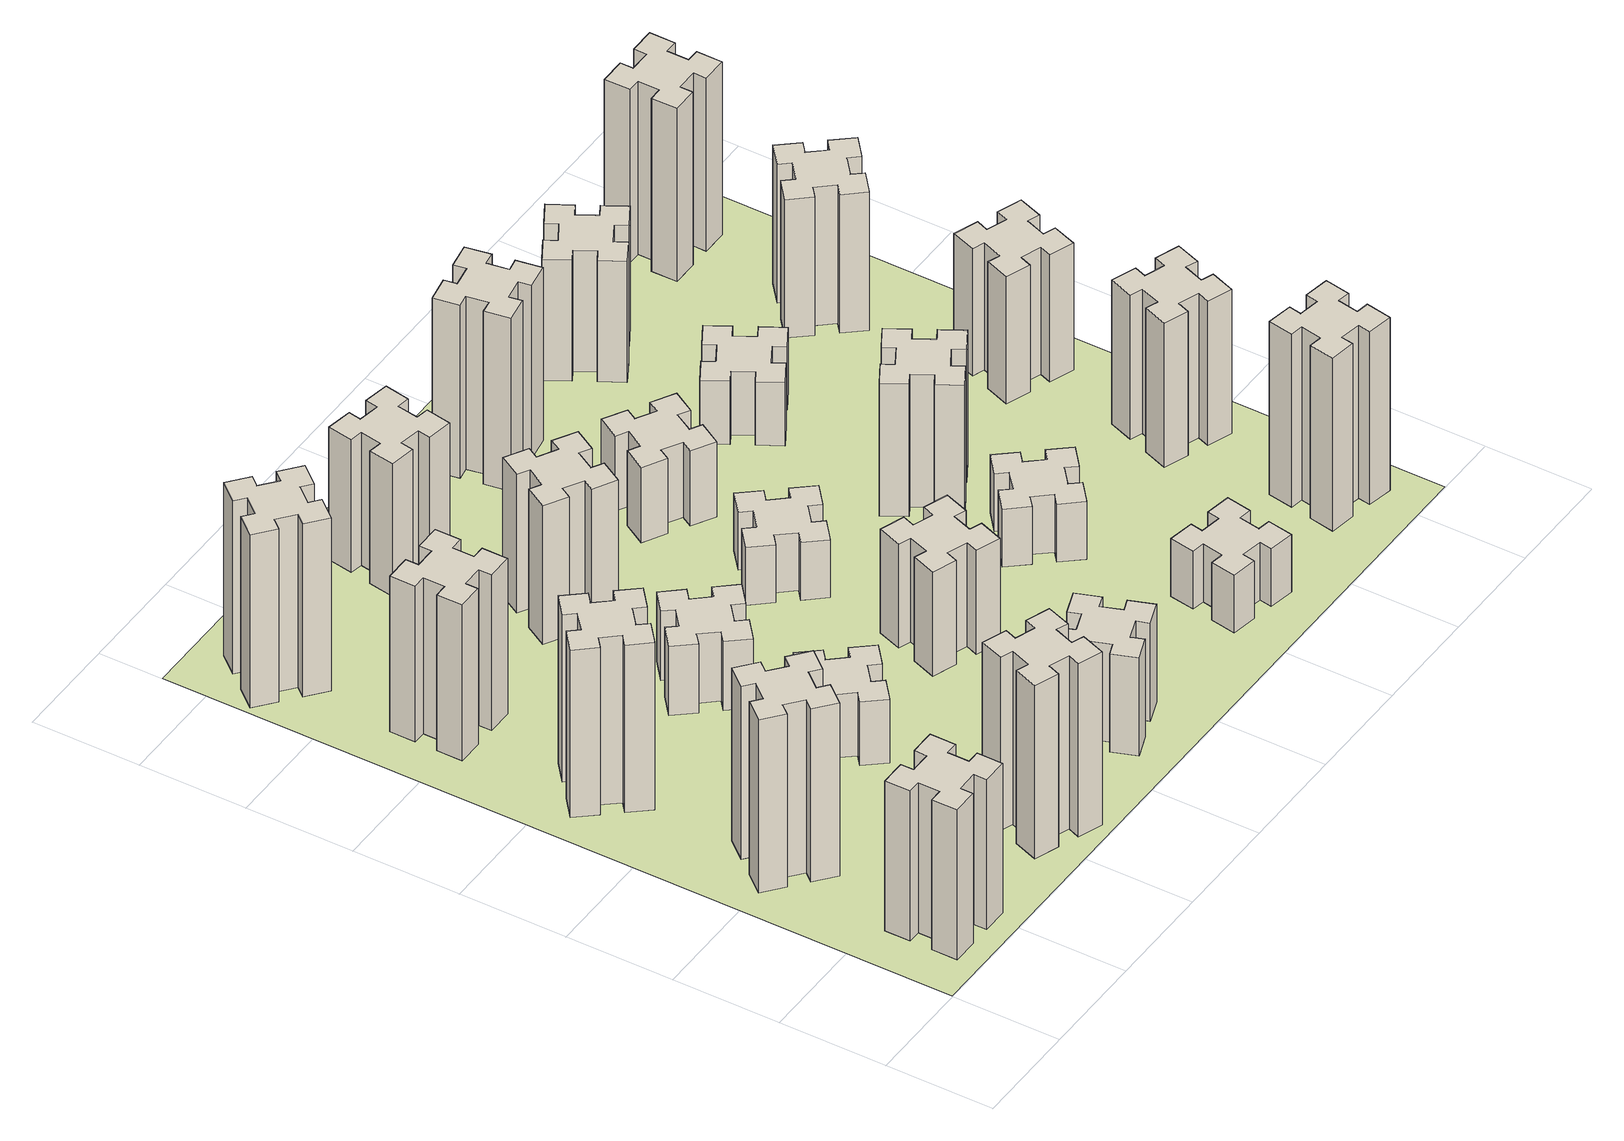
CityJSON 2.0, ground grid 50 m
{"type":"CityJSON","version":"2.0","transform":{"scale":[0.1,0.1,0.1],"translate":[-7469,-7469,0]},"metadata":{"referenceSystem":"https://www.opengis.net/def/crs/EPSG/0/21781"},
"CityObjects":{
"building1":{"type":"Building","attributes":{"class":"1000","function":"1000","usage":"1000","yearOfConstruction":2016,"roofType":"1000","measuredHeight":78,"storeysAboveGround":30,"storeysBelowGround":0},"geometry":[{"type":"Solid","lod":"1","boundaries":[[[[0,1,2,3,4,5,6,7,8,9,10,11,12,13,14,15,16,17,18,19]],[[17,16,20,21]],[[16,15,22,20]],[[15,14,23,22]],[[14,13,24,23]],[[13,12,25,24]],[[12,11,26,25]],[[11,10,27,26]],[[10,9,28,27]],[[9,8,29,28]],[[8,7,30,29]],[[7,6,31,30]],[[6,5,32,31]],[[5,4,33,32]],[[4,3,34,33]],[[3,2,35,34]],[[2,1,36,35]],[[1,0,37,36]],[[0,19,38,37]],[[19,18,39,38]],[[18,17,21,39]],[[24,25,26,27,28,29,30,31,32,33,34,35,36,37,38,39,21,20,22,23]]]]}]},
"building2":{"type":"Building","attributes":{"class":"1000","function":"1000","usage":"1000","yearOfConstruction":2016,"roofType":"1000","measuredHeight":90,"storeysAboveGround":30,"storeysBelowGround":0},"geometry":[{"type":"Solid","lod":"1","boundaries":[[[[40,41,42,43,44,45,46,47,48,49,50,51,52,53,54,55,56,57,58,59]],[[57,56,60,61]],[[56,55,62,60]],[[55,54,63,62]],[[54,53,64,63]],[[53,52,65,64]],[[52,51,66,65]],[[51,50,67,66]],[[50,49,68,67]],[[49,48,69,68]],[[48,47,70,69]],[[47,46,71,70]],[[46,45,72,71]],[[45,44,73,72]],[[44,43,74,73]],[[43,42,75,74]],[[42,41,76,75]],[[41,40,77,76]],[[40,59,78,77]],[[59,58,79,78]],[[58,57,61,79]],[[64,65,66,67,68,69,70,71,72,73,74,75,76,77,78,79,61,60,62,63]]]]}]},
"building3":{"type":"Building","attributes":{"class":"1000","function":"1000","usage":"1000","yearOfConstruction":2016,"roofType":"1000","measuredHeight":87,"storeysAboveGround":30,"storeysBelowGround":0},"geometry":[{"type":"Solid","lod":"1","boundaries":[[[[80,81,82,83,84,85,86,87,88,89,90,91,92,93,94,95,96,97,98,99]],[[97,96,100,101]],[[96,95,102,100]],[[95,94,103,102]],[[94,93,104,103]],[[93,92,105,104]],[[92,91,106,105]],[[91,90,107,106]],[[90,89,108,107]],[[89,88,109,108]],[[88,87,110,109]],[[87,86,111,110]],[[86,85,112,111]],[[85,84,113,112]],[[84,83,114,113]],[[83,82,115,114]],[[82,81,116,115]],[[81,80,117,116]],[[80,99,118,117]],[[99,98,119,118]],[[98,97,101,119]],[[104,105,106,107,108,109,110,111,112,113,114,115,116,117,118,119,101,100,102,103]]]]}]},
"building4":{"type":"Building","attributes":{"class":"1000","function":"1000","usage":"1000","yearOfConstruction":2016,"roofType":"1000","measuredHeight":81,"storeysAboveGround":30,"storeysBelowGround":0},"geometry":[{"type":"Solid","lod":"1","boundaries":[[[[120,121,122,123,124,125,126,127,128,129,130,131,132,133,134,135,136,137,138,139]],[[137,136,140,141]],[[136,135,142,140]],[[135,134,143,142]],[[134,133,144,143]],[[133,132,145,144]],[[132,131,146,145]],[[131,130,147,146]],[[130,129,148,147]],[[129,128,149,148]],[[128,127,150,149]],[[127,126,151,150]],[[126,125,152,151]],[[125,124,153,152]],[[124,123,154,153]],[[123,122,155,154]],[[122,121,156,155]],[[121,120,157,156]],[[120,139,158,157]],[[139,138,159,158]],[[138,137,141,159]],[[144,145,146,147,148,149,150,151,152,153,154,155,156,157,158,159,141,140,142,143]]]]}]},
"building5":{"type":"Building","attributes":{"class":"1000","function":"1000","usage":"1000","yearOfConstruction":2016,"roofType":"1000","measuredHeight":90,"storeysAboveGround":30,"storeysBelowGround":0},"geometry":[{"type":"Solid","lod":"1","boundaries":[[[[160,161,162,163,164,165,166,167,168,169,170,171,172,173,174,175,176,177,178,179]],[[177,176,180,181]],[[176,175,182,180]],[[175,174,183,182]],[[174,173,184,183]],[[173,172,185,184]],[[172,171,186,185]],[[171,170,187,186]],[[170,169,188,187]],[[169,168,189,188]],[[168,167,190,189]],[[167,166,191,190]],[[166,165,192,191]],[[165,164,193,192]],[[164,163,194,193]],[[163,162,195,194]],[[162,161,196,195]],[[161,160,197,196]],[[160,179,198,197]],[[179,178,199,198]],[[178,177,181,199]],[[184,185,186,187,188,189,190,191,192,193,194,195,196,197,198,199,181,180,182,183]]]]}]},
"building6":{"type":"Building","attributes":{"class":"1000","function":"1000","usage":"1000","yearOfConstruction":2016,"roofType":"1000","measuredHeight":90,"storeysAboveGround":30,"storeysBelowGround":0},"geometry":[{"type":"Solid","lod":"1","boundaries":[[[[200,201,202,203,204,205,206,207,208,209,210,211,212,213,214,215,216,217,218,219]],[[217,216,220,221]],[[216,215,222,220]],[[215,214,223,222]],[[214,213,224,223]],[[213,212,225,224]],[[212,211,226,225]],[[211,210,227,226]],[[210,209,228,227]],[[209,208,229,228]],[[208,207,230,229]],[[207,206,231,230]],[[206,205,232,231]],[[205,204,233,232]],[[204,203,234,233]],[[203,202,235,234]],[[202,201,236,235]],[[201,200,237,236]],[[200,219,238,237]],[[219,218,239,238]],[[218,217,221,239]],[[224,225,226,227,228,229,230,231,232,233,234,235,236,237,238,239,221,220,222,223]]]]}]},
"building7":{"type":"Building","attributes":{"class":"1000","function":"1000","usage":"1000","yearOfConstruction":2016,"roofType":"1000","measuredHeight":33,"storeysAboveGround":30,"storeysBelowGround":0},"geometry":[{"type":"Solid","lod":"1","boundaries":[[[[240,241,242,243,244,245,246,247,248,249,250,251,252,253,254,255,256,257,258,259]],[[257,256,260,261]],[[256,255,262,260]],[[255,254,263,262]],[[254,253,264,263]],[[253,252,265,264]],[[252,251,266,265]],[[251,250,267,266]],[[250,249,268,267]],[[249,248,269,268]],[[248,247,270,269]],[[247,246,271,270]],[[246,245,272,271]],[[245,244,273,272]],[[244,243,274,273]],[[243,242,275,274]],[[242,241,276,275]],[[241,240,277,276]],[[240,259,278,277]],[[259,258,279,278]],[[258,257,261,279]],[[264,265,266,267,268,269,270,271,272,273,274,275,276,277,278,279,261,260,262,263]]]]}]},
"building8":{"type":"Building","attributes":{"class":"1000","function":"1000","usage":"1000","yearOfConstruction":2016,"roofType":"1000","measuredHeight":36,"storeysAboveGround":30,"storeysBelowGround":0},"geometry":[{"type":"Solid","lod":"1","boundaries":[[[[280,281,282,283,284,285,286,287,288,289,290,291,292,293,294,295,296,297,298,299]],[[297,296,300,301]],[[296,295,302,300]],[[295,294,303,302]],[[294,293,304,303]],[[293,292,305,304]],[[292,291,306,305]],[[291,290,307,306]],[[290,289,308,307]],[[289,288,309,308]],[[288,287,310,309]],[[287,286,311,310]],[[286,285,312,311]],[[285,284,313,312]],[[284,283,314,313]],[[283,282,315,314]],[[282,281,316,315]],[[281,280,317,316]],[[280,299,318,317]],[[299,298,319,318]],[[298,297,301,319]],[[304,305,306,307,308,309,310,311,312,313,314,315,316,317,318,319,301,300,302,303]]]]}]},
"building9":{"type":"Building","attributes":{"class":"1000","function":"1000","usage":"1000","yearOfConstruction":2016,"roofType":"1000","measuredHeight":51,"storeysAboveGround":30,"storeysBelowGround":0},"geometry":[{"type":"Solid","lod":"1","boundaries":[[[[320,321,322,323,324,325,326,327,328,329,330,331,332,333,334,335,336,337,338,339]],[[337,336,340,341]],[[336,335,342,340]],[[335,334,343,342]],[[334,333,344,343]],[[333,332,345,344]],[[332,331,346,345]],[[331,330,347,346]],[[330,329,348,347]],[[329,328,349,348]],[[328,327,350,349]],[[327,326,351,350]],[[326,325,352,351]],[[325,324,353,352]],[[324,323,354,353]],[[323,322,355,354]],[[322,321,356,355]],[[321,320,357,356]],[[320,339,358,357]],[[339,338,359,358]],[[338,337,341,359]],[[344,345,346,347,348,349,350,351,352,353,354,355,356,357,358,359,341,340,342,343]]]]}]},
"building10":{"type":"Building","attributes":{"class":"1000","function":"1000","usage":"1000","yearOfConstruction":2016,"roofType":"1000","measuredHeight":72,"storeysAboveGround":30,"storeysBelowGround":0},"geometry":[{"type":"Solid","lod":"1","boundaries":[[[[360,361,362,363,364,365,366,367,368,369,370,371,372,373,374,375,376,377,378,379]],[[377,376,380,381]],[[376,375,382,380]],[[375,374,383,382]],[[374,373,384,383]],[[373,372,385,384]],[[372,371,386,385]],[[371,370,387,386]],[[370,369,388,387]],[[369,368,389,388]],[[368,367,390,389]],[[367,366,391,390]],[[366,365,392,391]],[[365,364,393,392]],[[364,363,394,393]],[[363,362,395,394]],[[362,361,396,395]],[[361,360,397,396]],[[360,379,398,397]],[[379,378,399,398]],[[378,377,381,399]],[[384,385,386,387,388,389,390,391,392,393,394,395,396,397,398,399,381,380,382,383]]]]}]},
"building11":{"type":"Building","attributes":{"class":"1000","function":"1000","usage":"1000","yearOfConstruction":2016,"roofType":"1000","measuredHeight":69,"storeysAboveGround":30,"storeysBelowGround":0},"geometry":[{"type":"Solid","lod":"1","boundaries":[[[[400,401,402,403,404,405,406,407,408,409,410,411,412,413,414,415,416,417,418,419]],[[417,416,420,421]],[[416,415,422,420]],[[415,414,423,422]],[[414,413,424,423]],[[413,412,425,424]],[[412,411,426,425]],[[411,410,427,426]],[[410,409,428,427]],[[409,408,429,428]],[[408,407,430,429]],[[407,406,431,430]],[[406,405,432,431]],[[405,404,433,432]],[[404,403,434,433]],[[403,402,435,434]],[[402,401,436,435]],[[401,400,437,436]],[[400,419,438,437]],[[419,418,439,438]],[[418,417,421,439]],[[424,425,426,427,428,429,430,431,432,433,434,435,436,437,438,439,421,420,422,423]]]]}]},
"building12":{"type":"Building","attributes":{"class":"1000","function":"1000","usage":"1000","yearOfConstruction":2016,"roofType":"1000","measuredHeight":54,"storeysAboveGround":30,"storeysBelowGround":0},"geometry":[{"type":"Solid","lod":"1","boundaries":[[[[440,441,442,443,444,445,446,447,448,449,450,451,452,453,454,455,456,457,458,459]],[[457,456,460,461]],[[456,455,462,460]],[[455,454,463,462]],[[454,453,464,463]],[[453,452,465,464]],[[452,451,466,465]],[[451,450,467,466]],[[450,449,468,467]],[[449,448,469,468]],[[448,447,470,469]],[[447,446,471,470]],[[446,445,472,471]],[[445,444,473,472]],[[444,443,474,473]],[[443,442,475,474]],[[442,441,476,475]],[[441,440,477,476]],[[440,459,478,477]],[[459,458,479,478]],[[458,457,461,479]],[[464,465,466,467,468,469,470,471,472,473,474,475,476,477,478,479,461,460,462,463]]]]}]},
"building13":{"type":"Building","attributes":{"class":"1000","function":"1000","usage":"1000","yearOfConstruction":2016,"roofType":"1000","measuredHeight":30,"storeysAboveGround":30,"storeysBelowGround":0},"geometry":[{"type":"Solid","lod":"1","boundaries":[[[[480,481,482,483,484,485,486,487,488,489,490,491,492,493,494,495,496,497,498,499]],[[497,496,500,501]],[[496,495,502,500]],[[495,494,503,502]],[[494,493,504,503]],[[493,492,505,504]],[[492,491,506,505]],[[491,490,507,506]],[[490,489,508,507]],[[489,488,509,508]],[[488,487,510,509]],[[487,486,511,510]],[[486,485,512,511]],[[485,484,513,512]],[[484,483,514,513]],[[483,482,515,514]],[[482,481,516,515]],[[481,480,517,516]],[[480,499,518,517]],[[499,498,519,518]],[[498,497,501,519]],[[504,505,506,507,508,509,510,511,512,513,514,515,516,517,518,519,501,500,502,503]]]]}]},
"building14":{"type":"Building","attributes":{"class":"1000","function":"1000","usage":"1000","yearOfConstruction":2016,"roofType":"1000","measuredHeight":39,"storeysAboveGround":30,"storeysBelowGround":0},"geometry":[{"type":"Solid","lod":"1","boundaries":[[[[520,521,522,523,524,525,526,527,528,529,530,531,532,533,534,535,536,537,538,539]],[[537,536,540,541]],[[536,535,542,540]],[[535,534,543,542]],[[534,533,544,543]],[[533,532,545,544]],[[532,531,546,545]],[[531,530,547,546]],[[530,529,548,547]],[[529,528,549,548]],[[528,527,550,549]],[[527,526,551,550]],[[526,525,552,551]],[[525,524,553,552]],[[524,523,554,553]],[[523,522,555,554]],[[522,521,556,555]],[[521,520,557,556]],[[520,539,558,557]],[[539,538,559,558]],[[538,537,541,559]],[[544,545,546,547,548,549,550,551,552,553,554,555,556,557,558,559,541,540,542,543]]]]}]},
"building15":{"type":"Building","attributes":{"class":"1000","function":"1000","usage":"1000","yearOfConstruction":2016,"roofType":"1000","measuredHeight":30,"storeysAboveGround":30,"storeysBelowGround":0},"geometry":[{"type":"Solid","lod":"1","boundaries":[[[[560,561,562,563,564,565,566,567,568,569,570,571,572,573,574,575,576,577,578,579]],[[577,576,580,581]],[[576,575,582,580]],[[575,574,583,582]],[[574,573,584,583]],[[573,572,585,584]],[[572,571,586,585]],[[571,570,587,586]],[[570,569,588,587]],[[569,568,589,588]],[[568,567,590,589]],[[567,566,591,590]],[[566,565,592,591]],[[565,564,593,592]],[[564,563,594,593]],[[563,562,595,594]],[[562,561,596,595]],[[561,560,597,596]],[[560,579,598,597]],[[579,578,599,598]],[[578,577,581,599]],[[584,585,586,587,588,589,590,591,592,593,594,595,596,597,598,599,581,580,582,583]]]]}]},
"building16":{"type":"Building","attributes":{"class":"1000","function":"1000","usage":"1000","yearOfConstruction":2016,"roofType":"1000","measuredHeight":90,"storeysAboveGround":30,"storeysBelowGround":0},"geometry":[{"type":"Solid","lod":"1","boundaries":[[[[600,601,602,603,604,605,606,607,608,609,610,611,612,613,614,615,616,617,618,619]],[[617,616,620,621]],[[616,615,622,620]],[[615,614,623,622]],[[614,613,624,623]],[[613,612,625,624]],[[612,611,626,625]],[[611,610,627,626]],[[610,609,628,627]],[[609,608,629,628]],[[608,607,630,629]],[[607,606,631,630]],[[606,605,632,631]],[[605,604,633,632]],[[604,603,634,633]],[[603,602,635,634]],[[602,601,636,635]],[[601,600,637,636]],[[600,619,638,637]],[[619,618,639,638]],[[618,617,621,639]],[[624,625,626,627,628,629,630,631,632,633,634,635,636,637,638,639,621,620,622,623]]]]}]},
"building17":{"type":"Building","attributes":{"class":"1000","function":"1000","usage":"1000","yearOfConstruction":2016,"roofType":"1000","measuredHeight":30,"storeysAboveGround":30,"storeysBelowGround":0},"geometry":[{"type":"Solid","lod":"1","boundaries":[[[[640,641,642,643,644,645,646,647,648,649,650,651,652,653,654,655,656,657,658,659]],[[657,656,660,661]],[[656,655,662,660]],[[655,654,663,662]],[[654,653,664,663]],[[653,652,665,664]],[[652,651,666,665]],[[651,650,667,666]],[[650,649,668,667]],[[649,648,669,668]],[[648,647,670,669]],[[647,646,671,670]],[[646,645,672,671]],[[645,644,673,672]],[[644,643,674,673]],[[643,642,675,674]],[[642,641,676,675]],[[641,640,677,676]],[[640,659,678,677]],[[659,658,679,678]],[[658,657,661,679]],[[664,665,666,667,668,669,670,671,672,673,674,675,676,677,678,679,661,660,662,663]]]]}]},
"building18":{"type":"Building","attributes":{"class":"1000","function":"1000","usage":"1000","yearOfConstruction":2016,"roofType":"1000","measuredHeight":69,"storeysAboveGround":30,"storeysBelowGround":0},"geometry":[{"type":"Solid","lod":"1","boundaries":[[[[680,681,682,683,684,685,686,687,688,689,690,691,692,693,694,695,696,697,698,699]],[[697,696,700,701]],[[696,695,702,700]],[[695,694,703,702]],[[694,693,704,703]],[[693,692,705,704]],[[692,691,706,705]],[[691,690,707,706]],[[690,689,708,707]],[[689,688,709,708]],[[688,687,710,709]],[[687,686,711,710]],[[686,685,712,711]],[[685,684,713,712]],[[684,683,714,713]],[[683,682,715,714]],[[682,681,716,715]],[[681,680,717,716]],[[680,699,718,717]],[[699,698,719,718]],[[698,697,701,719]],[[704,705,706,707,708,709,710,711,712,713,714,715,716,717,718,719,701,700,702,703]]]]}]},
"building19":{"type":"Building","attributes":{"class":"1000","function":"1000","usage":"1000","yearOfConstruction":2016,"roofType":"1000","measuredHeight":33,"storeysAboveGround":30,"storeysBelowGround":0},"geometry":[{"type":"Solid","lod":"1","boundaries":[[[[720,721,722,723,724,725,726,727,728,729,730,731,732,733,734,735,736,737,738,739]],[[737,736,740,741]],[[736,735,742,740]],[[735,734,743,742]],[[734,733,744,743]],[[733,732,745,744]],[[732,731,746,745]],[[731,730,747,746]],[[730,729,748,747]],[[729,728,749,748]],[[728,727,750,749]],[[727,726,751,750]],[[726,725,752,751]],[[725,724,753,752]],[[724,723,754,753]],[[723,722,755,754]],[[722,721,756,755]],[[721,720,757,756]],[[720,739,758,757]],[[739,738,759,758]],[[738,737,741,759]],[[744,745,746,747,748,749,750,751,752,753,754,755,756,757,758,759,741,740,742,743]]]]}]},
"building20":{"type":"Building","attributes":{"class":"1000","function":"1000","usage":"1000","yearOfConstruction":2016,"roofType":"1000","measuredHeight":90,"storeysAboveGround":30,"storeysBelowGround":0},"geometry":[{"type":"Solid","lod":"1","boundaries":[[[[760,761,762,763,764,765,766,767,768,769,770,771,772,773,774,775,776,777,778,779]],[[777,776,780,781]],[[776,775,782,780]],[[775,774,783,782]],[[774,773,784,783]],[[773,772,785,784]],[[772,771,786,785]],[[771,770,787,786]],[[770,769,788,787]],[[769,768,789,788]],[[768,767,790,789]],[[767,766,791,790]],[[766,765,792,791]],[[765,764,793,792]],[[764,763,794,793]],[[763,762,795,794]],[[762,761,796,795]],[[761,760,797,796]],[[760,779,798,797]],[[779,778,799,798]],[[778,777,781,799]],[[784,785,786,787,788,789,790,791,792,793,794,795,796,797,798,799,781,780,782,783]]]]}]},
"building21":{"type":"Building","attributes":{"class":"1000","function":"1000","usage":"1000","yearOfConstruction":2016,"roofType":"1000","measuredHeight":63,"storeysAboveGround":30,"storeysBelowGround":0},"geometry":[{"type":"Solid","lod":"1","boundaries":[[[[800,801,802,803,804,805,806,807,808,809,810,811,812,813,814,815,816,817,818,819]],[[817,816,820,821]],[[816,815,822,820]],[[815,814,823,822]],[[814,813,824,823]],[[813,812,825,824]],[[812,811,826,825]],[[811,810,827,826]],[[810,809,828,827]],[[809,808,829,828]],[[808,807,830,829]],[[807,806,831,830]],[[806,805,832,831]],[[805,804,833,832]],[[804,803,834,833]],[[803,802,835,834]],[[802,801,836,835]],[[801,800,837,836]],[[800,819,838,837]],[[819,818,839,838]],[[818,817,821,839]],[[824,825,826,827,828,829,830,831,832,833,834,835,836,837,838,839,821,820,822,823]]]]}]},
"building22":{"type":"Building","attributes":{"class":"1000","function":"1000","usage":"1000","yearOfConstruction":2016,"roofType":"1000","measuredHeight":75,"storeysAboveGround":30,"storeysBelowGround":0},"geometry":[{"type":"Solid","lod":"1","boundaries":[[[[840,841,842,843,844,845,846,847,848,849,850,851,852,853,854,855,856,857,858,859]],[[857,856,860,861]],[[856,855,862,860]],[[855,854,863,862]],[[854,853,864,863]],[[853,852,865,864]],[[852,851,866,865]],[[851,850,867,866]],[[850,849,868,867]],[[849,848,869,868]],[[848,847,870,869]],[[847,846,871,870]],[[846,845,872,871]],[[845,844,873,872]],[[844,843,874,873]],[[843,842,875,874]],[[842,841,876,875]],[[841,840,877,876]],[[840,859,878,877]],[[859,858,879,878]],[[858,857,861,879]],[[864,865,866,867,868,869,870,871,872,873,874,875,876,877,878,879,861,860,862,863]]]]}]},
"building23":{"type":"Building","attributes":{"class":"1000","function":"1000","usage":"1000","yearOfConstruction":2016,"roofType":"1000","measuredHeight":66,"storeysAboveGround":30,"storeysBelowGround":0},"geometry":[{"type":"Solid","lod":"1","boundaries":[[[[880,881,882,883,884,885,886,887,888,889,890,891,892,893,894,895,896,897,898,899]],[[897,896,900,901]],[[896,895,902,900]],[[895,894,903,902]],[[894,893,904,903]],[[893,892,905,904]],[[892,891,906,905]],[[891,890,907,906]],[[890,889,908,907]],[[889,888,909,908]],[[888,887,910,909]],[[887,886,911,910]],[[886,885,912,911]],[[885,884,913,912]],[[884,883,914,913]],[[883,882,915,914]],[[882,881,916,915]],[[881,880,917,916]],[[880,899,918,917]],[[899,898,919,918]],[[898,897,901,919]],[[904,905,906,907,908,909,910,911,912,913,914,915,916,917,918,919,901,900,902,903]]]]}]},
"building24":{"type":"Building","attributes":{"class":"1000","function":"1000","usage":"1000","yearOfConstruction":2016,"roofType":"1000","measuredHeight":72,"storeysAboveGround":30,"storeysBelowGround":0},"geometry":[{"type":"Solid","lod":"1","boundaries":[[[[920,921,922,923,924,925,926,927,928,929,930,931,932,933,934,935,936,937,938,939]],[[937,936,940,941]],[[936,935,942,940]],[[935,934,943,942]],[[934,933,944,943]],[[933,932,945,944]],[[932,931,946,945]],[[931,930,947,946]],[[930,929,948,947]],[[929,928,949,948]],[[928,927,950,949]],[[927,926,951,950]],[[926,925,952,951]],[[925,924,953,952]],[[924,923,954,953]],[[923,922,955,954]],[[922,921,956,955]],[[921,920,957,956]],[[920,939,958,957]],[[939,938,959,958]],[[938,937,941,959]],[[944,945,946,947,948,949,950,951,952,953,954,955,956,957,958,959,941,940,942,943]]]]}]},
"building25":{"type":"Building","attributes":{"class":"1000","function":"1000","usage":"1000","yearOfConstruction":2016,"roofType":"1000","measuredHeight":90,"storeysAboveGround":30,"storeysBelowGround":0},"geometry":[{"type":"Solid","lod":"1","boundaries":[[[[960,961,962,963,964,965,966,967,968,969,970,971,972,973,974,975,976,977,978,979]],[[977,976,980,981]],[[976,975,982,980]],[[975,974,983,982]],[[974,973,984,983]],[[973,972,985,984]],[[972,971,986,985]],[[971,970,987,986]],[[970,969,988,987]],[[969,968,989,988]],[[968,967,990,989]],[[967,966,991,990]],[[966,965,992,991]],[[965,964,993,992]],[[964,963,994,993]],[[963,962,995,994]],[[962,961,996,995]],[[961,960,997,996]],[[960,979,998,997]],[[979,978,999,998]],[[978,977,981,999]],[[984,985,986,987,988,989,990,991,992,993,994,995,996,997,998,999,981,980,982,983]]]]}]},
"landuse1":{"type":"LandUse","attributes":{"name":"plot1","function":"1010"},"geometry":[{"type":"MultiSurface","lod":"1","boundaries":[[[1000,1001,1002,1003]]]}]}
},
"vertices":[
[265,325,0],[265,225,0],[205,225,0],[205,105,0],[325,105,0],[325,165,0],[425,165,0],[425,105,0],[545,105,0],[545,225,0],[485,225,0],[485,325,0],[545,325,0],[545,445,0],[425,445,0],[425,385,0],[325,385,0],[325,445,0],[205,445,0],[205,325,0],[325,385,780],[325,445,780],[425,385,780],[425,445,780],[545,445,780],[545,325,780],[485,325,780],[485,225,780],[545,225,780],[545,105,780],[425,105,780],[425,165,780],[325,165,780],[325,105,780],[205,105,780],[205,225,780],[265,225,780],[265,325,780],[205,325,780],[205,445,780],
[484,1067,0],[408,1132,0],[446,1178,0],[354,1255,0],[277,1163,0],[323,1124,0],[259,1048,0],[213,1086,0],[136,994,0],[228,917,0],[266,963,0],[343,899,0],[304,853,0],[396,776,0],[473,868,0],[427,906,0],[492,983,0],[538,944,0],[615,1036,0],[523,1113,0],[492,983,900],[538,944,900],[427,906,900],[473,868,900],[396,776,900],[304,853,900],[343,899,900],[266,963,900],[228,917,900],[136,994,900],[213,1086,900],[259,1048,900],[323,1124,900],[277,1163,900],[354,1255,900],[446,1178,900],[408,1132,900],[484,1067,900],[523,1113,900],[615,1036,900],
[492,1888,0],[427,1964,0],[473,2003,0],[396,2095,0],[304,2018,0],[343,1972,0],[266,1907,0],[228,1953,0],[136,1876,0],[213,1784,0],[259,1823,0],[323,1746,0],[277,1708,0],[354,1616,0],[446,1693,0],[408,1739,0],[484,1803,0],[523,1757,0],[615,1834,0],[538,1926,0],[484,1803,870],[523,1757,870],[408,1739,870],[446,1693,870],[354,1616,870],[277,1708,870],[323,1746,870],[259,1823,870],[213,1784,870],[136,1876,870],[228,1953,870],[266,1907,870],[343,1972,870],[304,2018,870],[396,2095,870],[473,2003,870],[427,1964,870],[492,1888,870],[538,1926,870],[615,1834,870],
[485,2545,0],[485,2645,0],[545,2645,0],[545,2765,0],[425,2765,0],[425,2705,0],[325,2705,0],[325,2765,0],[205,2765,0],[205,2645,0],[265,2645,0],[265,2545,0],[205,2545,0],[205,2425,0],[325,2425,0],[325,2485,0],[425,2485,0],[425,2425,0],[545,2425,0],[545,2545,0],[425,2485,810],[425,2425,810],[325,2485,810],[325,2425,810],[205,2425,810],[205,2545,810],[265,2545,810],[265,2645,810],[205,2645,810],[205,2765,810],[325,2765,810],[325,2705,810],[425,2705,810],[425,2765,810],[545,2765,810],[545,2645,810],[485,2645,810],[485,2545,810],[545,2545,810],[545,2425,810],
[1029,360,0],[995,266,0],[939,287,0],[897,174,0],[1010,133,0],[1031,189,0],[1125,155,0],[1104,99,0],[1217,57,0],[1258,170,0],[1202,191,0],[1236,285,0],[1292,264,0],[1333,377,0],[1220,418,0],[1200,362,0],[1106,396,0],[1127,452,0],[1014,493,0],[973,380,0],[1106,396,900],[1127,452,900],[1200,362,900],[1220,418,900],[1333,377,900],[1292,264,900],[1236,285,900],[1202,191,900],[1258,170,900],[1217,57,900],[1104,99,900],[1125,155,900],[1031,189,900],[1010,133,900],[897,174,900],[939,287,900],[995,266,900],[1029,360,900],[973,380,900],[1014,493,900],
[384,3387,0],[308,3452,0],[346,3498,0],[254,3575,0],[177,3483,0],[223,3444,0],[159,3368,0],[113,3406,0],[36,3314,0],[128,3237,0],[166,3283,0],[243,3219,0],[204,3173,0],[296,3096,0],[373,3188,0],[327,3226,0],[392,3303,0],[438,3264,0],[515,3356,0],[423,3433,0],[392,3303,900],[438,3264,900],[327,3226,900],[373,3188,900],[296,3096,900],[204,3173,900],[243,3219,900],[166,3283,900],[128,3237,900],[36,3314,900],[113,3406,900],[159,3368,900],[223,3444,900],[177,3483,900],[254,3575,900],[346,3498,900],[308,3452,900],[384,3387,900],[423,3433,900],[515,3356,900],
[1083,1332,0],[1006,1267,0],[968,1313,0],[876,1236,0],[953,1144,0],[999,1183,0],[1063,1106,0],[1017,1068,0],[1094,976,0],[1186,1053,0],[1148,1099,0],[1224,1163,0],[1263,1117,0],[1355,1194,0],[1278,1286,0],[1232,1248,0],[1167,1324,0],[1213,1363,0],[1136,1455,0],[1044,1378,0],[1167,1324,330],[1213,1363,330],[1232,1248,330],[1278,1286,330],[1355,1194,330],[1263,1117,330],[1224,1163,330],[1148,1099,330],[1186,1053,330],[1094,976,330],[1017,1068,330],[1063,1106,330],[999,1183,330],[953,1144,330],[876,1236,330],[968,1313,330],[1006,1267,330],[1083,1332,330],[1044,1378,330],[1136,1455,330],
[1083,1972,0],[1006,1907,0],[968,1953,0],[876,1876,0],[953,1784,0],[999,1823,0],[1063,1746,0],[1017,1708,0],[1094,1616,0],[1186,1693,0],[1148,1739,0],[1224,1803,0],[1263,1757,0],[1355,1834,0],[1278,1926,0],[1232,1888,0],[1167,1964,0],[1213,2003,0],[1136,2095,0],[1044,2018,0],[1167,1964,360],[1213,2003,360],[1232,1888,360],[1278,1926,360],[1355,1834,360],[1263,1757,360],[1224,1803,360],[1148,1739,360],[1186,1693,360],[1094,1616,360],[1017,1708,360],[1063,1746,360],[999,1823,360],[953,1784,360],[876,1876,360],[968,1953,360],[1006,1907,360],[1083,1972,360],[1044,2018,360],[1136,2095,360],
[1765,496,0],[1671,462,0],[1650,518,0],[1537,477,0],[1579,364,0],[1635,385,0],[1669,291,0],[1613,270,0],[1654,157,0],[1767,199,0],[1746,255,0],[1840,289,0],[1860,233,0],[1973,274,0],[1932,387,0],[1876,366,0],[1842,460,0],[1898,480,0],[1857,593,0],[1744,552,0],[1842,460,510],[1898,480,510],[1876,366,510],[1932,387,510],[1973,274,510],[1860,233,510],[1840,289,510],[1746,255,510],[1767,199,510],[1654,157,510],[1613,270,510],[1669,291,510],[1635,385,510],[1579,364,510],[1537,477,510],[1650,518,510],[1671,462,510],[1765,496,510],[1744,552,510],[1857,593,510],
[1314,2666,0],[1227,2716,0],[1257,2768,0],[1153,2828,0],[1093,2724,0],[1145,2694,0],[1095,2607,0],[1043,2637,0],[983,2533,0],[1087,2473,0],[1117,2525,0],[1204,2475,0],[1174,2423,0],[1278,2363,0],[1338,2467,0],[1286,2497,0],[1336,2584,0],[1388,2554,0],[1448,2658,0],[1344,2718,0],[1336,2584,720],[1388,2554,720],[1286,2497,720],[1338,2467,720],[1278,2363,720],[1174,2423,720],[1204,2475,720],[1117,2525,720],[1087,2473,720],[983,2533,720],[1043,2637,720],[1095,2607,720],[1145,2694,720],[1093,2724,720],[1153,2828,720],[1257,2768,720],[1227,2716,720],[1314,2666,720],[1344,2718,720],[1448,2658,720],
[1016,3404,0],[998,3305,0],[939,3316,0],[918,3197,0],[1037,3177,0],[1047,3236,0],[1145,3218,0],[1135,3159,0],[1253,3138,0],[1274,3257,0],[1215,3267,0],[1232,3365,0],[1291,3355,0],[1312,3473,0],[1194,3494,0],[1184,3435,0],[1085,3452,0],[1096,3511,0],[977,3532,0],[957,3414,0],[1085,3452,690],[1096,3511,690],[1184,3435,690],[1194,3494,690],[1312,3473,690],[1291,3355,690],[1232,3365,690],[1215,3267,690],[1274,3257,690],[1253,3138,690],[1135,3159,690],[1145,3218,690],[1047,3236,690],[1037,3177,690],[918,3197,690],[939,3316,690],[998,3305,690],[1016,3404,690],[957,3414,690],[977,3532,690],
[1769,1300,0],[1735,1206,0],[1679,1227,0],[1637,1114,0],[1750,1073,0],[1771,1129,0],[1865,1095,0],[1844,1039,0],[1957,997,0],[1998,1110,0],[1942,1131,0],[1976,1225,0],[2032,1204,0],[2073,1317,0],[1960,1358,0],[1940,1302,0],[1846,1336,0],[1867,1392,0],[1754,1433,0],[1713,1320,0],[1846,1336,540],[1867,1392,540],[1940,1302,540],[1960,1358,540],[2073,1317,540],[2032,1204,540],[1976,1225,540],[1942,1131,540],[1998,1110,540],[1957,997,540],[1844,1039,540],[1865,1095,540],[1771,1129,540],[1750,1073,540],[1637,1114,540],[1679,1227,540],[1735,1206,540],[1769,1300,540],[1713,1320,540],[1754,1433,540],
[1972,1988,0],[1907,2064,0],[1953,2103,0],[1876,2195,0],[1784,2118,0],[1823,2072,0],[1746,2007,0],[1708,2053,0],[1616,1976,0],[1693,1884,0],[1739,1923,0],[1803,1846,0],[1757,1808,0],[1834,1716,0],[1926,1793,0],[1888,1839,0],[1964,1903,0],[2003,1857,0],[2095,1934,0],[2018,2026,0],[1964,1903,300],[2003,1857,300],[1888,1839,300],[1926,1793,300],[1834,1716,300],[1757,1808,300],[1803,1846,300],[1739,1923,300],[1693,1884,300],[1616,1976,300],[1708,2053,300],[1746,2007,300],[1823,2072,300],[1784,2118,300],[1876,2195,300],[1953,2103,300],[1907,2064,300],[1972,1988,300],[2018,2026,300],[2095,1934,300],
[2026,2497,0],[2076,2584,0],[2128,2554,0],[2188,2658,0],[2084,2718,0],[2054,2666,0],[1967,2716,0],[1997,2768,0],[1893,2828,0],[1833,2724,0],[1885,2694,0],[1835,2607,0],[1783,2637,0],[1723,2533,0],[1827,2473,0],[1857,2525,0],[1944,2475,0],[1914,2423,0],[2018,2363,0],[2078,2467,0],[1944,2475,390],[1914,2423,390],[1857,2525,390],[1827,2473,390],[1723,2533,390],[1783,2637,390],[1835,2607,390],[1885,2694,390],[1833,2724,390],[1893,2828,390],[1997,2768,390],[1967,2716,390],[2054,2666,390],[2084,2718,390],[2188,2658,390],[2128,2554,390],[2076,2584,390],[2026,2497,390],[2078,2467,390],[2018,2363,390],
[2596,444,0],[2578,345,0],[2519,356,0],[2498,237,0],[2617,217,0],[2627,276,0],[2725,258,0],[2715,199,0],[2833,178,0],[2854,297,0],[2795,307,0],[2812,405,0],[2871,395,0],[2892,513,0],[2774,534,0],[2764,475,0],[2665,492,0],[2676,551,0],[2557,572,0],[2537,454,0],[2665,492,300],[2676,551,300],[2764,475,300],[2774,534,300],[2892,513,300],[2871,395,300],[2812,405,300],[2795,307,300],[2854,297,300],[2833,178,300],[2715,199,300],[2725,258,300],[2627,276,300],[2617,217,300],[2498,237,300],[2519,356,300],[2578,345,300],[2596,444,300],[2537,454,300],[2557,572,300],
[1738,3365,0],[1756,3267,0],[1697,3257,0],[1717,3138,0],[1836,3159,0],[1825,3218,0],[1924,3236,0],[1934,3177,0],[2052,3197,0],[2031,3316,0],[1972,3305,0],[1955,3404,0],[2014,3414,0],[1993,3532,0],[1875,3511,0],[1885,3452,0],[1787,3435,0],[1777,3494,0],[1658,3473,0],[1679,3355,0],[1787,3435,900],[1777,3494,900],[1885,3452,900],[1875,3511,900],[1993,3532,900],[2014,3414,900],[1955,3404,900],[1972,3305,900],[2031,3316,900],[2052,3197,900],[1934,3177,900],[1924,3236,900],[1825,3218,900],[1836,3159,900],[1717,3138,900],[1697,3257,900],[1756,3267,900],[1738,3365,900],[1679,3355,900],[1658,3473,900],
[2628,1099,0],[2704,1163,0],[2743,1117,0],[2835,1194,0],[2758,1286,0],[2712,1248,0],[2647,1324,0],[2693,1363,0],[2616,1455,0],[2524,1378,0],[2563,1332,0],[2486,1267,0],[2448,1313,0],[2356,1236,0],[2433,1144,0],[2479,1183,0],[2543,1106,0],[2497,1068,0],[2574,976,0],[2666,1053,0],[2543,1106,300],[2497,1068,300],[2479,1183,300],[2433,1144,300],[2356,1236,300],[2448,1313,300],[2486,1267,300],[2563,1332,300],[2524,1378,300],[2616,1455,300],[2693,1363,300],[2647,1324,300],[2712,1248,300],[2758,1286,300],[2835,1194,300],[2743,1117,300],[2704,1163,300],[2628,1099,300],[2666,1053,300],[2574,976,300],
[2716,1767,0],[2666,1854,0],[2718,1884,0],[2658,1988,0],[2554,1928,0],[2584,1876,0],[2497,1826,0],[2467,1878,0],[2363,1818,0],[2423,1714,0],[2475,1744,0],[2525,1657,0],[2473,1627,0],[2533,1523,0],[2637,1583,0],[2607,1635,0],[2694,1685,0],[2724,1633,0],[2828,1693,0],[2768,1797,0],[2694,1685,690],[2724,1633,690],[2607,1635,690],[2637,1583,690],[2533,1523,690],[2473,1627,690],[2525,1657,690],[2475,1744,690],[2423,1714,690],[2363,1818,690],[2467,1878,690],[2497,1826,690],[2584,1876,690],[2554,1928,690],[2658,1988,690],[2718,1884,690],[2666,1854,690],[2716,1767,690],[2768,1797,690],[2828,1693,690],
[2475,2584,0],[2525,2497,0],[2473,2467,0],[2533,2363,0],[2637,2423,0],[2607,2475,0],[2694,2525,0],[2724,2473,0],[2828,2533,0],[2768,2637,0],[2716,2607,0],[2666,2694,0],[2718,2724,0],[2658,2828,0],[2554,2768,0],[2584,2716,0],[2497,2666,0],[2467,2718,0],[2363,2658,0],[2423,2554,0],[2497,2666,330],[2467,2718,330],[2584,2716,330],[2554,2768,330],[2658,2828,330],[2718,2724,330],[2666,2694,330],[2716,2607,330],[2768,2637,330],[2828,2533,330],[2724,2473,330],[2694,2525,330],[2607,2475,330],[2637,2423,330],[2533,2363,330],[2473,2467,330],[2525,2497,330],[2475,2584,330],[2423,2554,330],[2363,2658,330],
[3504,475,0],[3405,492,0],[3416,551,0],[3297,572,0],[3277,454,0],[3336,444,0],[3318,345,0],[3259,356,0],[3238,237,0],[3357,217,0],[3367,276,0],[3465,258,0],[3455,199,0],[3573,178,0],[3594,297,0],[3535,307,0],[3552,405,0],[3611,395,0],[3632,513,0],[3514,534,0],[3552,405,900],[3611,395,900],[3535,307,900],[3594,297,900],[3573,178,900],[3455,199,900],[3465,258,900],[3367,276,900],[3357,217,900],[3238,237,900],[3259,356,900],[3318,345,900],[3336,444,900],[3277,454,900],[3297,572,900],[3416,551,900],[3405,492,900],[3504,475,900],[3514,534,900],[3632,513,900],
[2716,3347,0],[2666,3434,0],[2718,3464,0],[2658,3568,0],[2554,3508,0],[2584,3456,0],[2497,3406,0],[2467,3458,0],[2363,3398,0],[2423,3294,0],[2475,3324,0],[2525,3237,0],[2473,3207,0],[2533,3103,0],[2637,3163,0],[2607,3215,0],[2694,3265,0],[2724,3213,0],[2828,3273,0],[2768,3377,0],[2694,3265,630],[2724,3213,630],[2607,3215,630],[2637,3163,630],[2533,3103,630],[2473,3207,630],[2525,3237,630],[2475,3324,630],[2423,3294,630],[2363,3398,630],[2467,3458,630],[2497,3406,630],[2584,3456,630],[2554,3508,630],[2658,3568,630],[2718,3464,630],[2666,3434,630],[2716,3347,630],[2768,3377,630],[2828,3273,630],
[3351,1029,0],[3445,995,0],[3424,939,0],[3537,897,0],[3578,1010,0],[3522,1031,0],[3556,1125,0],[3612,1104,0],[3653,1217,0],[3540,1258,0],[3520,1202,0],[3426,1236,0],[3447,1292,0],[3334,1333,0],[3293,1220,0],[3349,1200,0],[3315,1106,0],[3259,1127,0],[3217,1014,0],[3330,973,0],[3315,1106,750],[3259,1127,750],[3349,1200,750],[3293,1220,750],[3334,1333,750],[3447,1292,750],[3426,1236,750],[3520,1202,750],[3540,1258,750],[3653,1217,750],[3612,1104,750],[3556,1125,750],[3522,1031,750],[3578,1010,750],[3537,897,750],[3424,939,750],[3445,995,750],[3351,1029,750],[3330,973,750],[3217,1014,750],
[3520,1942,0],[3426,1976,0],[3447,2032,0],[3334,2073,0],[3293,1960,0],[3349,1940,0],[3315,1846,0],[3259,1867,0],[3217,1754,0],[3330,1713,0],[3351,1769,0],[3445,1735,0],[3424,1679,0],[3537,1637,0],[3578,1750,0],[3522,1771,0],[3556,1865,0],[3612,1844,0],[3653,1957,0],[3540,1998,0],[3556,1865,660],[3612,1844,660],[3522,1771,660],[3578,1750,660],[3537,1637,660],[3424,1679,660],[3445,1735,660],[3351,1769,660],[3330,1713,660],[3217,1754,660],[3259,1867,660],[3315,1846,660],[3349,1940,660],[3293,1960,660],[3334,2073,660],[3447,2032,660],[3426,1976,660],[3520,1942,660],[3540,1998,660],[3653,1957,660],
[3219,2663,0],[3283,2586,0],[3237,2548,0],[3314,2456,0],[3406,2533,0],[3368,2579,0],[3444,2643,0],[3483,2597,0],[3575,2674,0],[3498,2766,0],[3452,2728,0],[3387,2804,0],[3433,2843,0],[3356,2935,0],[3264,2858,0],[3303,2812,0],[3226,2747,0],[3188,2793,0],[3096,2716,0],[3173,2624,0],[3226,2747,720],[3188,2793,720],[3303,2812,720],[3264,2858,720],[3356,2935,720],[3433,2843,720],[3387,2804,720],[3452,2728,720],[3498,2766,720],[3575,2674,720],[3483,2597,720],[3444,2643,720],[3368,2579,720],[3406,2533,720],[3314,2456,720],[3237,2548,720],[3283,2586,720],[3219,2663,720],[3173,2624,720],[3096,2716,720],
[3285,3325,0],[3385,3325,0],[3385,3265,0],[3505,3265,0],[3505,3385,0],[3445,3385,0],[3445,3485,0],[3505,3485,0],[3505,3605,0],[3385,3605,0],[3385,3545,0],[3285,3545,0],[3285,3605,0],[3165,3605,0],[3165,3485,0],[3225,3485,0],[3225,3385,0],[3165,3385,0],[3165,3265,0],[3285,3265,0],[3225,3385,900],[3165,3385,900],[3225,3485,900],[3165,3485,900],[3165,3605,900],[3285,3605,900],[3285,3545,900],[3385,3545,900],[3385,3605,900],[3505,3605,900],[3505,3485,900],[3445,3485,900],[3445,3385,900],[3505,3385,900],[3505,3265,900],[3385,3265,900],[3385,3325,900],[3285,3325,900],[3285,3265,900],[3165,3265,900],
[5,3705,0],[3705,3705,0],[3705,5,0],[5,5,0]
]}
